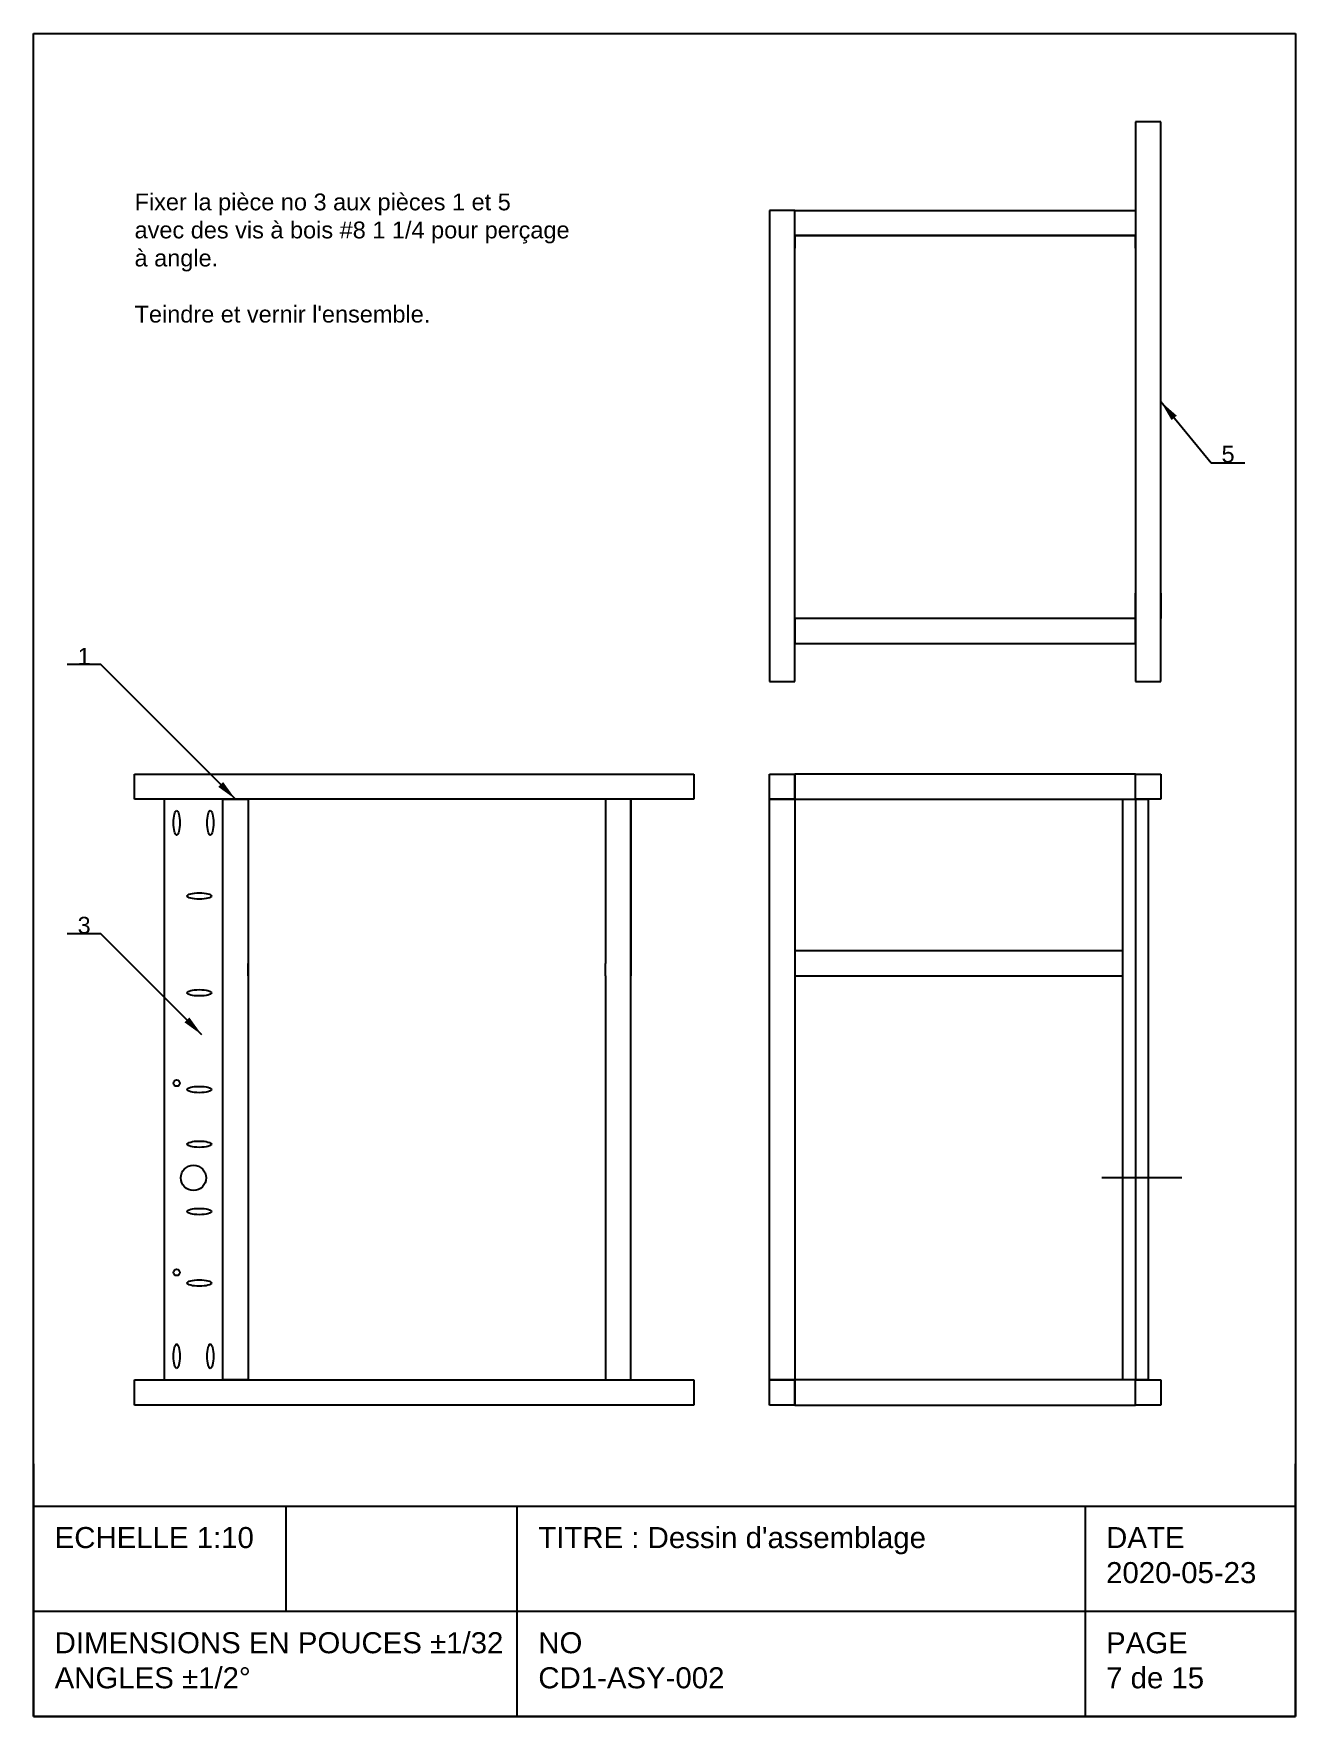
# Model space of a CAD drawing. Header units: inches. Extents: x -6 to 69, y -18 to 82.
import ezdxf

# ---------------------------------------------------------------- set-up
doc = ezdxf.new("R2010")
doc.units = ezdxf.units.IN
doc.header["$MEASUREMENT"] = 0
doc.linetypes.add('CENTER', pattern=[50.8, 31.75, -6.35, 6.35, -6.35])
doc.layers.get('0').update_dxf_attribs({"lineweight": 25})
doc.styles.add('QCADDimTextStyle', font='txt')
doc.styles.add('textstyle11', font='')
doc.styles.add('textstyle12', font='')
doc.styles.add('textstyle13', font='')
doc.styles.add('textstyle14', font='')
doc.styles.add('textstyle15', font='')
doc.styles.add('textstyle16', font='')
doc.styles.add('textstyle17', font='')
doc.styles.add('textstyle18', font='')
doc.styles.add('textstyle19', font='')
doc.styles.add('textstyle20', font='')
doc.styles.get('textstyle11').set_extended_font_data('Arial')
doc.styles.get('textstyle12').set_extended_font_data('Arial')
doc.styles.get('textstyle13').set_extended_font_data('Arial')
doc.styles.get('textstyle14').set_extended_font_data('Arial')
doc.styles.get('textstyle15').set_extended_font_data('Arial')
doc.styles.get('textstyle16').set_extended_font_data('Arial')
doc.styles.get('textstyle17').set_extended_font_data('Arial')
doc.styles.get('textstyle18').set_extended_font_data('Arial')
doc.styles.get('textstyle19').set_extended_font_data('Arial')
doc.styles.get('textstyle20').set_extended_font_data('Arial')
doc.dimstyles.new('QCADDimStyle', dxfattribs={"dimscale": 10, "dimtxt": 0.125, "dimasz": 0.125, "dimexe": 0.0625, "dimexo": 0.03125, "dimgap": 0.03125, "dimtad": 1, "dimtoh": 1, "dimdec": 4, "dimzin": 0, "dimdsep": 46, "dimtxsty": 'QCADDimTextStyle', "dimcen": 0.09, "dimadec": 0, "dimazin": 0, "dimtfac": 1, "dimtdec": 4, "dimtofl": 0, "dimtmove": 0, "dimatfit": 3, "dimfxl": 1, "dimtolj": 1, "dimtzin": 0, "dimarcsym": 0})

# ---------------------------------------------------------------- blocks, each defined once
blk = doc.blocks.new('cartouche_ANSI_A')
for p, q in [((0, 10), (7.5, 10)), ((0, 0), (0, 10)), ((7.5, 10), (7.5, 0)), ((0, 1.5), (0, 0)), ((7.5, 0), (7.5, 1.5)), ((0, 1.25), (7.5, 1.25)), ((1.5, 1.25), (1.5, 0.625)), ((2.875, 0), (2.875, 1.25)), ((6.25, 1.25), (6.25, 0)), ((0, 0), (0, 0.75)), ((7.5, 0.75), (7.5, 0)), ((0, 0.625), (2.875, 0.625)), ((2.875, 0.625), (5.625, 0.625)), ((5.625, 0.625), (7.5, 0.625)), ((7.5, 0), (0, 0)), ((0, 0), (7.5, 0)), ((7.5, 0), (0, 0))]:
    blk.add_line(p, q)
at = {"char_height": 0.125, "attachment_point": 1}
for s, insert, style in [('ECHELLE 1:10', (0.125, 1.125), 'textstyle12'), ("TITRE : Dessin d'assemblage", (3, 1.125), 'textstyle14'), ('DATE\\P2020-05-23', (6.375, 1.125), 'textstyle16'), ('DIMENSIONS EN POUCES %%p1/32\\PANGLES %%p1/2%%d', (0.125, 0.5), 'textstyle11'), ('NO\\PCD1-ASY-002', (3, 0.5), 'textstyle13'), ('PAGE\\P7 de 15', (6.375, 0.5), 'textstyle15')]:
    blk.add_mtext(s, dxfattribs=dict(at, insert=insert, style=style))

msp = doc.modelspace()

# ---------------------------------------------------------------- linework, layer by layer
for p, q in [((61, 76.25), (59.5, 76.25)), ((59.5, 76.25), (59.5, 71)), ((61, 43), (61, 76.25)), ((39.25, 71), (37.75, 71)), ((37.75, 71), (37.75, 69.5)), ((39.25, 43), (39.25, 71)), ((39.25, 71), (58.75, 71)), ((39.25, 69.5), (39.25, 71)), ((58.75, 71), (59.5, 71)), ((59.5, 71), (59.5, 69.5)), ((37.75, 69.5), (37.75, 43)), ((59.5, 69.5), (39.25, 69.5)), ((39.25, 46.75), (39.25, 69.5)), ((39.25, 69.5), (59.5, 69.5)), ((59.5, 69.5), (39.25, 69.5)), ((39.25, 69.5), (39.25, 68.75)), ((59.5, 69.5), (59.5, 43)), ((59.5, 69.5), (59.5, 46.75)), ((59.5, 68.75), (59.5, 69.5)), ((59.5, 46.75), (59.5, 48.25)), ((61, 48.25), (61, 46.75)), ((39.25, 46.75), (39.25, 47.5)), ((59.5, 47.5), (59.5, 46.75)), ((59.5, 46.75), (39.25, 46.75)), ((39.25, 46.75), (39.25, 45.25)), ((59.5, 46.75), (39.25, 46.75)), ((59.5, 46.75), (39.25, 46.75)), ((59.5, 45.25), (59.5, 46.75)), ((39.25, 45.25), (59.5, 45.25)), ((37.75, 43), (39.25, 43)), ((59.5, 43), (61, 43)), ((0, 36), (0, 37.5)), ((0, 37.5), (33.25, 37.5)), ((5.25, 37.5), (33.25, 37.5)), ((6.75, 37.5), (7.5, 37.5)), ((28.75, 37.5), (29.5, 37.5)), ((33.25, 37.5), (33.25, 36)), ((33.25, 37.5), (33.25, 36)), ((37.75, 37.5), (39.25, 37.5)), ((37.75, 36), (37.75, 37.5)), ((39.25, 37.5), (39.25, 36)), ((59.5, 37.5), (39.25, 37.5)), ((39.25, 37.5), (39.25, 36)), ((39.25, 36), (39.25, 37.5)), ((59.5, 36), (59.5, 37.5)), ((59.5, 37.5), (61, 37.5)), ((59.5, 36), (59.5, 37.5)), ((61, 37.5), (61, 36)), ((5.25, 36), (1.75, 36)), ((1.75, 36), (1.75, 1.5)), ((5.25, 1.5), (5.25, 36)), ((5.25, 36), (6.75, 36)), ((6.75, 36), (6.75, 1.5)), ((39.25, 36), (37.75, 36)), ((37.75, 1.5), (37.75, 36)), ((37.75, 36), (39.25, 36)), ((39.25, 36), (59.5, 36)), ((39.25, 36), (39.25, 1.5)), ((58.75, 1.5), (58.75, 36)), ((58.75, 36), (60.25, 36)), ((61, 36), (59.5, 36)), ((59.5, 36), (59.5, 1.5)), ((60.25, 36), (60.25, 1.5)), ((33.25, 36), (0, 36)), ((33.25, 36), (5.25, 36)), ((5.25, 1.5), (5.25, 36)), ((29.5, 36), (28, 36)), ((28, 36), (28, 26.25)), ((29.5, 36), (29.5, 26.25)), ((29.5, 1.5), (29.5, 36)), ((39.25, 27), (39.25, 25.5)), ((58.75, 27), (39.25, 27)), ((58.75, 25.5), (58.75, 27)), ((6.75, 25.5), (6.75, 26.25)), ((28, 25.5), (28, 26.25)), ((29.5, 26.25), (29.5, 25.5)), ((28, 25.5), (28, 1.5)), ((39.25, 25.5), (58.75, 25.5)), ((0, 0), (0, 1.5)), ((0, 1.5), (33.25, 1.5)), ((1.75, 1.5), (5.25, 1.5)), ((5.25, 1.5), (33.25, 1.5)), ((6.75, 1.5), (5.25, 1.5)), ((28, 1.5), (29.5, 1.5)), ((33.25, 1.5), (33.25, 0)), ((33.25, 1.5), (33.25, 0)), ((37.75, 1.5), (39.25, 1.5)), ((37.75, 0), (37.75, 1.5)), ((39.25, 1.5), (37.75, 1.5)), ((39.25, 1.5), (39.25, 0)), ((59.5, 1.5), (39.25, 1.5)), ((39.25, 1.5), (39.25, 0)), ((39.25, 0), (39.25, 1.5)), ((60.25, 1.5), (58.75, 1.5)), ((59.5, 0), (59.5, 1.5)), ((59.5, 1.5), (61, 1.5)), ((59.5, 0), (59.5, 1.5)), ((61, 1.5), (61, 0)), ((33.25, 0), (0, 0)), ((33.25, 0), (5.25, 0)), ((39.25, 0), (37.75, 0)), ((39.25, 0), (59.5, 0)), ((61, 0), (59.5, 0))]:
    msp.add_line(p, q)
at = {"linetype": 'CENTER'}
msp.add_line((62.25, 13.5), (57.5, 13.5), dxfattribs=at)
for centre, radius in [((2.5, 19.13), 0.188), ((3.5, 13.5), 0.75), ((2.5, 7.88), 0.188)]:
    msp.add_circle(centre, radius)
for centre, major_axis in [((2.5, 34.6), (0, 0.724)), ((4.5, 34.6), (0, 0.724)), ((3.85, 30.25), (0.724, 0)), ((3.85, 24.5), (0.724, 0)), ((3.85, 18.75), (0.724, 0)), ((3.85, 15.5), (0.724, 0)), ((3.85, 11.5), (0.724, 0)), ((3.85, 7.25), (0.724, 0)), ((2.5, 2.9), (0, -0.724)), ((4.5, 2.9), (0, -0.724))]:
    msp.add_ellipse(centre, major_axis=major_axis, ratio=0.25882)

# ---------------------------------------------------------------- block references
at = {"xscale": 10, "yscale": 10}
msp.add_blockref('cartouche_ANSI_A', (-6, -18.5), dxfattribs=at)

# ---------------------------------------------------------------- texts
at = {"char_height": 1}
for s, insert, attachment_point, style in [("Fixer la pièce no 3 aux pièces 1 et 5 \\Pavec des vis à bois #8 1 1/4 pour perçage \\Pà angle.\\P\\PTeindre et vernir l'ensemble.", (0, 72), 1, 'textstyle17'), ('5', (65, 56), 8, 'textstyle18'), ('1', (-3, 44), 8, 'textstyle19'), ('3', (-3, 28), 8, 'textstyle20')]:
    msp.add_mtext(s, dxfattribs=dict(at, insert=insert, attachment_point=attachment_point, style=style))

# ---------------------------------------------------------------- leaders
for points in [[(61, 59.63), (64, 56), (66, 56)], [(6, 36), (-2, 44), (-4, 44)], [(4, 22), (-2, 28), (-4, 28)]]:
    msp.add_leader(points, dimstyle='QCADDimStyle')

doc.saveas('drawing.dxf')
